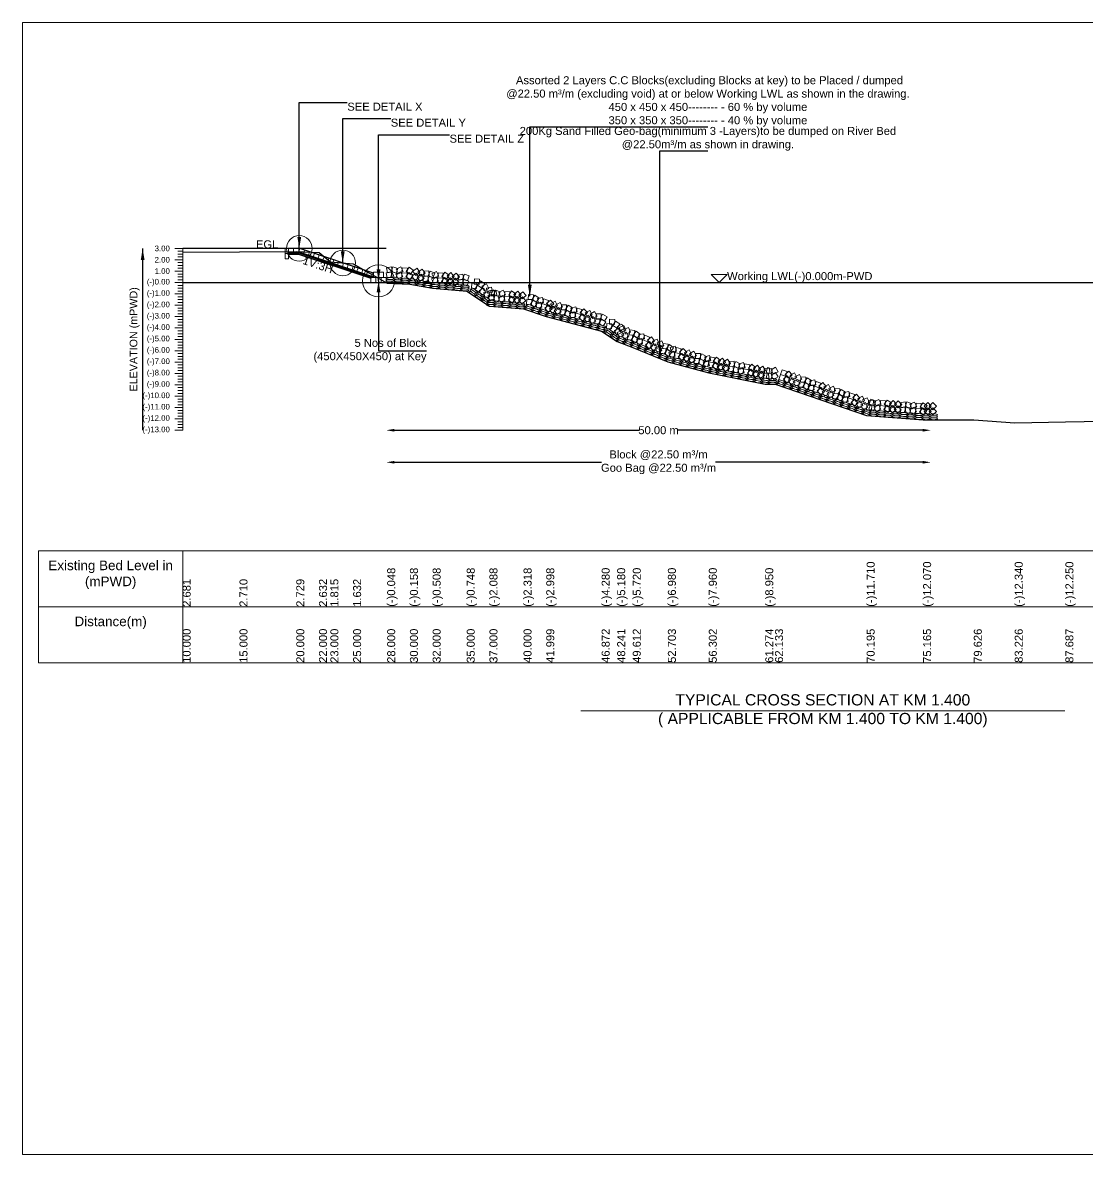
# Model space of a CAD drawing. Header units: inches. Extents: x 89000 to 845017, y -7071 to 0.
# Drawn here: x 355000 to 361653, y -7071 to 0 of the extents above; entities that cross this region are included whole.
import ezdxf

# ---------------------------------------------------------------- set-up
doc = ezdxf.new("R2010")
doc.units = ezdxf.units.IN
doc.header["$LTSCALE"] = 7
doc.header["$MEASUREMENT"] = 0
doc.header["$PDMODE"] = 3
for name, color, linetype, lineweight in [('Cross section Data Border', 7, 'Continuous', 9), ('Cross Section Labels', 7, 'Continuous', 9), ('Existing_Bed_Level for Xsection', 7, 'Continuous', 25), ('Long Section Labels', 7, 'Continuous', 9)]:
    doc.layers.add(name, color=color, linetype=linetype, lineweight=lineweight)
doc.styles.get("Standard").update_dxf_attribs({"font": 'arial.ttf'})
doc.dimstyles.new('Appron Lebeling Style', dxfattribs={"dimtxt": 50, "dimasz": 50, "dimexe": 0.18, "dimexo": 0.0625, "dimgap": 0.09, "dimtad": 0, "dimtih": 1, "dimtoh": 1, "dimdec": 4, "dimzin": 0, "dimdsep": 46, "dimtxsty": 'Standard', "dimcen": 0.09, "dimse1": 1, "dimse2": 1, "dimadec": 0, "dimazin": 0, "dimtfac": 1, "dimtdec": 4, "dimtofl": 0, "dimtmove": 0, "dimatfit": 3, "dimfxl": 1, "dimtolj": 1, "dimtzin": 0, "dimarcsym": 0})
doc.dimstyles.get("Standard").update_dxf_attribs({"dimtxt": 0.18, "dimasz": 0.18, "dimexe": 0.18, "dimexo": 0.0625, "dimgap": 0.09, "dimtad": 0, "dimtih": 1, "dimtoh": 1, "dimdec": 4, "dimzin": 0, "dimdsep": 46, "dimtxsty": 'Standard', "dimcen": 0.09, "dimadec": 0, "dimazin": 0, "dimtfac": 1, "dimtdec": 4, "dimtofl": 0, "dimtmove": 0, "dimatfit": 3, "dimfxl": 1, "dimtolj": 1, "dimtzin": 0, "dimarcsym": 0})

# ---------------------------------------------------------------- blocks, each defined once
blk = doc.blocks.new('*D291')
at = {"layer": 'Cross Section Labels', "color": 0, "lineweight": -2, "transparency": 16777216}
for p, q in [((357321.9, -2546.9), (358850.8, -2546.9)), ((360624.9, -2546.9), (359096, -2546.9))]:
    blk.add_line(p, q, dxfattribs=at)
at = {"layer": 'Cross Section Labels', "color": 0, "transparency": 16777216}
for points in [[(357321.9, -2538.5), (357321.9, -2555.2), (357271.9, -2546.9)], [(360624.9, -2538.5), (360624.9, -2555.2), (360674.9, -2546.9)]]:
    blk.add_solid(points, dxfattribs=at)
at = {"layer": 'Defpoints', "color": 0, "transparency": 16777216}
for p in [(357271.9, -1623.9), (360674.9, -2480.8), (360674.9, -2546.9)]:
    blk.add_point(p, dxfattribs=at)
at = {"layer": 'Cross Section Labels', "color": 0, "transparency": 16777216, "insert": (358973.4, -2546.9), "char_height": 50, "attachment_point": 5}
blk.add_mtext('\\A1;50.00 m', dxfattribs=at)
blk = doc.blocks.new('*D292')
at = {"layer": 'Cross Section Labels', "color": 0, "lineweight": -2, "transparency": 16777216}
for p, q in [((357321.9, -2746.9), (358617.8, -2746.9)), ((360624.9, -2746.9), (359329, -2746.9))]:
    blk.add_line(p, q, dxfattribs=at)
at = {"layer": 'Cross Section Labels', "color": 0, "transparency": 16777216}
for points in [[(357321.9, -2738.5), (357321.9, -2755.2), (357271.9, -2746.9)], [(360624.9, -2738.5), (360624.9, -2755.2), (360674.9, -2746.9)]]:
    blk.add_solid(points, dxfattribs=at)
at = {"layer": 'Defpoints', "color": 0, "transparency": 16777216}
for p in [(357271.9, -1623.9), (360674.9, -2480.8), (360674.9, -2746.9)]:
    blk.add_point(p, dxfattribs=at)
at = {"layer": 'Cross Section Labels', "color": 0, "transparency": 16777216, "insert": (358973.4, -2746.9), "char_height": 50, "attachment_point": 5}
blk.add_mtext('\\A1;Block @22.50 m³/m ^JGoo Bag @22.50 m³/m ', dxfattribs=at)

msp = doc.modelspace()

# ---------------------------------------------------------------- linework, layer by layer
at = {"layer": 'Cross section Data Border'}
msp.add_lwpolyline([(355100, -3300), (363443.24145, -3300), (363443.24145, -4000), (355100, -4000)], close=True, dxfattribs=at)
for points in [[(356000, -3300), (356000, -4000)], [(355100, -3650), (363443.24145, -3650)]]:
    msp.add_lwpolyline(points, dxfattribs=at)
at = {"layer": 'Cross Section Labels'}
for points in [[(355000, 0), (365000, 0), (365000, -7071), (355000, -7071)], [(359351.9088, -1623.86), (359401.9088, -1573.86), (359301.9088, -1573.86)]]:
    msp.add_lwpolyline(points, close=True, dxfattribs=at)
msp.add_lwpolyline([(358488, -4300), (360000, -4300), (361512, -4300)], dxfattribs=at)
for centre, radius in [((356728.7588, -1410.86), 80), ((357000.3338, -1501.385), 80), ((357223.9838, -1613.21), 100)]:
    msp.add_circle(centre, radius, dxfattribs=at)
at = {"layer": 'Existing_Bed_Level for Xsection'}
for points in [[(357271.9088, -1410.86), (356000, -1410.86)], [(357192.0338, -1565.285), (356732.03794, -1411.95305), (356728.7588, -1410.86), (356725.30229, -1410.86), (356661.40229, -1410.86)], [(356000, -1433.509), (356354.99651, -1431.45), (356709.99301, -1430.101), (356851.98438, -1436.988), (356922.99815, -1494.995), (357064.98952, -1507.988), (357277.99466, -1627.268), (357419.98603, -1635.078), (357561.97739, -1659.928), (357774.98253, -1676.968), (357916.9739, -1772.108), (358129.97904, -1788.438), (358271.97041, -1836.718), (358617.94183, -1927.74), (358715.11259, -1991.64), (358812.465, -2029.98), (359031.90606, -2119.44), (359287.47543, -2189.02), (359640.45975, -2259.31), (359701.46053, -2259.31), (360273.83202, -2455.27), (360626.75274, -2480.83), (360943.4268, -2480.83), (361199.07246, -2500), (361515.78462, -2493.61), (361868.74429, -2487.93)], [(356661.40229, -1432.16), (356725.30229, -1432.16), (357192.0338, -1587.73717)], [(356661.40229, -1439.26), (356724.15011, -1439.26), (357182.10011, -1591.91)], [(356661.40229, -1446.36), (356722.99794, -1446.36), (357176.0588, -1597.38029)], [(356000, -1623.86), (362660.52938, -1623.86)]]:
    msp.add_lwpolyline(points, dxfattribs=at)
at = {"layer": 'Long Section Labels'}
for points in [[(356000, -1410.86), (355950, -1410.86)], [(356000, -2546.86), (356000, -2475.86), (356000, -2404.86), (356000, -2333.86), (356000, -2262.86), (356000, -2191.86), (356000, -2120.86), (356000, -2049.86), (356000, -1978.86), (356000, -1907.86), (356000, -1836.86), (356000, -1765.86), (356000, -1694.86), (356000, -1623.86), (356000, -1552.86), (356000, -1481.86), (356000, -1410.86)], [(356000, -1481.86), (355950, -1481.86)], [(356000, -1428.61), (355970, -1428.61)], [(356000, -1446.36), (355970, -1446.36)], [(356000, -1464.11), (355970, -1464.11)], [(356000, -1552.86), (355950, -1552.86)], [(356000, -1499.61), (355970, -1499.61)], [(356000, -1517.36), (355970, -1517.36)], [(356000, -1535.11), (355970, -1535.11)], [(356000, -1623.86), (355950, -1623.86)], [(356000, -1570.61), (355970, -1570.61)], [(356000, -1588.36), (355970, -1588.36)], [(356000, -1606.11), (355970, -1606.11)], [(356000, -1694.86), (355950, -1694.86)], [(356000, -1641.61), (355970, -1641.61)], [(356000, -1659.36), (355970, -1659.36)], [(356000, -1677.11), (355970, -1677.11)], [(356000, -1765.86), (355950, -1765.86)], [(356000, -1712.61), (355970, -1712.61)], [(356000, -1730.36), (355970, -1730.36)], [(356000, -1748.11), (355970, -1748.11)], [(356000, -1836.86), (355950, -1836.86)], [(356000, -1783.61), (355970, -1783.61)], [(356000, -1801.36), (355970, -1801.36)], [(356000, -1819.11), (355970, -1819.11)], [(356000, -1907.86), (355950, -1907.86)], [(356000, -1854.61), (355970, -1854.61)], [(356000, -1872.36), (355970, -1872.36)], [(356000, -1890.11), (355970, -1890.11)], [(356000, -1978.86), (355950, -1978.86)], [(356000, -1925.61), (355970, -1925.61)], [(356000, -1943.36), (355970, -1943.36)], [(356000, -1961.11), (355970, -1961.11)], [(356000, -2049.86), (355950, -2049.86)], [(356000, -1996.61), (355970, -1996.61)], [(356000, -2014.36), (355970, -2014.36)], [(356000, -2032.11), (355970, -2032.11)], [(356000, -2120.86), (355950, -2120.86)], [(356000, -2067.61), (355970, -2067.61)], [(356000, -2085.36), (355970, -2085.36)], [(356000, -2103.11), (355970, -2103.11)], [(356000, -2191.86), (355950, -2191.86)], [(356000, -2138.61), (355970, -2138.61)], [(356000, -2156.36), (355970, -2156.36)], [(356000, -2174.11), (355970, -2174.11)], [(356000, -2209.61), (355970, -2209.61)], [(356000, -2227.36), (355970, -2227.36)], [(356000, -2245.11), (355970, -2245.11)], [(356000, -2262.86), (355950, -2262.86)], [(356000, -2280.61), (355970, -2280.61)], [(356000, -2298.36), (355970, -2298.36)], [(356000, -2316.11), (355970, -2316.11)], [(356000, -2333.86), (355950, -2333.86)], [(356000, -2351.61), (355970, -2351.61)], [(356000, -2369.36), (355970, -2369.36)], [(356000, -2387.11), (355970, -2387.11)], [(356000, -2404.86), (355950, -2404.86)], [(356000, -2422.61), (355970, -2422.61)], [(356000, -2440.36), (355970, -2440.36)], [(356000, -2458.11), (355970, -2458.11)], [(356000, -2475.86), (355950, -2475.86)], [(356000, -2493.61), (355970, -2493.61)], [(356000, -2511.36), (355970, -2511.36)], [(356000, -2529.11), (355970, -2529.11)], [(356000, -2546.86), (355950, -2546.86)]]:
    msp.add_lwpolyline(points, dxfattribs=at)
for points in [[(356661.40229, -1410.86), (356640.10229, -1410.86), (356640.10229, -1442.81), (356661.40229, -1442.81)], [(356693.35229, -1410.86), (356661.40229, -1410.86), (356661.40229, -1432.16), (356693.35229, -1432.16)], [(356725.30229, -1410.86), (356693.35229, -1410.86), (356693.35229, -1432.16), (356725.30229, -1432.16)], [(356762.34837, -1422.05652), (356732.03794, -1411.95305), (356725.30229, -1432.16), (356755.61272, -1442.26348)], [(356661.40229, -1442.81), (356640.10229, -1442.81), (356640.10229, -1474.76), (356661.40229, -1474.76)], [(356792.6588, -1432.16), (356762.34837, -1422.05652), (356755.61272, -1442.26348), (356785.92315, -1452.36695)], [(356822.96923, -1442.26348), (356792.6588, -1432.16), (356785.92315, -1452.36695), (356816.23358, -1462.47043)], [(356853.27966, -1452.36695), (356822.96923, -1442.26348), (356816.23358, -1462.47043), (356846.54401, -1472.57391)], [(356883.59009, -1462.47043), (356853.27966, -1452.36695), (356846.54401, -1472.57391), (356876.85444, -1482.67739)], [(356913.90053, -1472.57391), (356883.59009, -1462.47043), (356876.85444, -1482.67739), (356907.16487, -1492.78086)], [(356944.21096, -1482.67739), (356913.90053, -1472.57391), (356907.16487, -1492.78086), (356937.47531, -1502.88434)], [(356974.52139, -1492.78086), (356944.21096, -1482.67739), (356937.47531, -1502.88434), (356967.78574, -1512.98782)], [(357004.83182, -1502.88434), (356974.52139, -1492.78086), (356967.78574, -1512.98782), (356998.09617, -1523.09129)], [(357035.14225, -1512.98782), (357004.83182, -1502.88434), (356998.09617, -1523.09129), (357028.4066, -1533.19477)], [(357065.45268, -1523.09129), (357035.14225, -1512.98782), (357028.4066, -1533.19477), (357058.71703, -1543.29825)], [(357095.76311, -1533.19477), (357065.45268, -1523.09129), (357058.71703, -1543.29825), (357089.02746, -1553.40173)], [(357126.07354, -1543.29825), (357095.76311, -1533.19477), (357089.02746, -1553.40173), (357119.33789, -1563.5052)], [(357156.38398, -1553.40173), (357126.07354, -1543.29825), (357119.33789, -1563.5052), (357149.64832, -1573.60868)], [(357186.69441, -1563.5052), (357156.38398, -1553.40173), (357149.64832, -1573.60868), (357179.95876, -1583.71216)], [(357303.95141, -1524.83639), (357272.68382, -1531.40454), (357279.25197, -1562.67212), (357310.51956, -1556.10398)], [(357343.66167, -1535.30856), (357313.30306, -1525.35076), (357303.34527, -1555.70937), (357333.70387, -1565.66716)], [(357362.45502, -1525.7997), (357333.94128, -1540.2139), (357348.35548, -1568.72764), (357376.86922, -1554.31344)], [(357404.13527, -1533.94483), (357372.23349, -1532.19013), (357370.47878, -1564.09191), (357402.38056, -1565.84661)], [(357441.31648, -1546.11989), (357414.55562, -1528.66541), (357397.10113, -1555.42626), (357423.86199, -1572.88075)], [(357464.54012, -1534.52625), (357438.38433, -1552.87501), (357456.73308, -1579.0308), (357482.88888, -1560.68204)], [(357514.36365, -1566.1722), (357495.99406, -1540.03103), (357469.85289, -1558.40061), (357488.22247, -1584.54178)], [(357538.07625, -1550.46632), (357506.25197, -1553.29797), (357509.08362, -1585.12224), (357540.9079, -1582.29059)], [(357576.27287, -1565.55237), (357547.30182, -1552.08089), (357533.83034, -1581.05194), (357562.80139, -1594.52342)], [(357586.43011, -1555.59192), (357557.56661, -1569.29231), (357571.267, -1598.15582), (357600.1305, -1584.45543)], [(357208.0088, -1591.91), (357176.0588, -1591.91), (357176.0588, -1623.86), (357208.0088, -1623.86)], [(357223.9838, -1559.96), (357192.0338, -1559.96), (357192.0338, -1591.91), (357223.9838, -1591.91)], [(357239.9588, -1591.91), (357208.0088, -1591.91), (357208.0088, -1623.86), (357239.9588, -1623.86)], [(357255.9338, -1559.96), (357223.9838, -1559.96), (357223.9838, -1591.91), (357255.9338, -1591.91)], [(357271.9088, -1591.91), (357239.9588, -1591.91), (357239.9588, -1623.86), (357271.9088, -1623.86)], [(357302.1967, -1556.73817), (357270.92912, -1563.30632), (357277.49726, -1594.5739), (357308.76485, -1588.00576)], [(357341.90696, -1567.21034), (357311.54836, -1557.25254), (357301.59056, -1587.61115), (357331.94917, -1597.56894)], [(357360.70031, -1557.70148), (357332.18657, -1572.11568), (357346.60077, -1600.62942), (357375.11451, -1586.21522)], [(357402.38056, -1565.84661), (357370.47878, -1564.09191), (357368.72408, -1595.99369), (357400.62586, -1597.74839)], [(357439.56177, -1578.02167), (357412.80092, -1560.56718), (357395.34643, -1587.32804), (357422.10728, -1604.78253)], [(357459.03224, -1565.99792), (357432.87645, -1584.34668), (357451.22521, -1610.50247), (357477.381, -1592.15371)], [(357508.85577, -1597.64387), (357490.48619, -1571.50269), (357464.34501, -1589.87227), (357482.7146, -1616.01345)], [(357532.56837, -1581.93799), (357500.7441, -1584.76964), (357503.57575, -1616.59391), (357535.40002, -1613.76226)], [(357570.76499, -1597.02404), (357541.79394, -1583.55256), (357528.32246, -1612.52361), (357557.29351, -1625.99509)], [(357583.88232, -1587.44018), (357555.01881, -1601.14057), (357568.7192, -1630.00407), (357597.5827, -1616.30368)], [(357625.34704, -1596.6197), (357593.49878, -1594.0719), (357590.95098, -1625.92015), (357622.79924, -1628.46795)], [(357627.89483, -1564.77144), (357596.04658, -1562.22364), (357593.49878, -1594.0719), (357625.34704, -1596.6197)], [(357662.21385, -1609.71596), (357635.8955, -1591.60113), (357617.78067, -1617.91948), (357644.09902, -1636.03431)], [(357664.76165, -1577.86771), (357638.4433, -1559.75288), (357620.32847, -1586.07123), (357646.64682, -1604.18606)], [(357673.65605, -1593.84612), (357649.32612, -1614.55499), (357670.03498, -1638.88492), (357694.36491, -1618.17605)], [(357676.20385, -1561.99787), (357651.87392, -1582.70673), (357672.58278, -1607.03666), (357696.91271, -1586.3278)], [(357726.2146, -1620.70592), (357705.48637, -1596.39249), (357681.17294, -1617.12072), (357701.90117, -1641.43415)], [(357728.7624, -1588.85766), (357708.03417, -1564.54423), (357683.72074, -1585.27247), (357704.44897, -1609.5859)], [(357748.35855, -1602.85634), (357716.93724, -1608.64459), (357722.72549, -1640.0659), (357754.1468, -1634.27765)], [(357750.90635, -1571.00808), (357719.48504, -1576.79634), (357725.27329, -1608.21765), (357756.6946, -1602.42939)], [(357787.796, -1614.31315), (357757.69451, -1603.6032), (357746.98455, -1633.70468), (357777.08604, -1644.41464)], [(357790.34379, -1582.4649), (357760.24231, -1571.75494), (357749.53235, -1601.85643), (357779.63384, -1612.56638)], [(357855.57604, -1603.42972), (357823.69844, -1601.28), (357821.54872, -1633.15759), (357853.42631, -1635.30732)], [(357887.26859, -1631.69929), (357860.72599, -1613.91467), (357842.94136, -1640.45727), (357869.48397, -1658.24189)], [(357837.79141, -1629.97232), (357805.91382, -1627.8226), (357803.76409, -1659.70019), (357835.64169, -1661.84992)], [(357869.48397, -1658.24189), (357842.94136, -1640.45727), (357825.15674, -1666.99987), (357851.69934, -1684.78449)], [(357895.25106, -1687.68219), (357881.13964, -1659.0174), (357852.47485, -1673.12882), (357866.58627, -1701.79361)], [(357913.03568, -1661.13959), (357898.92426, -1632.4748), (357870.25947, -1646.58622), (357884.37089, -1675.25101)], [(357912.98865, -1679.42668), (357881.64211, -1685.60703), (357887.82245, -1716.95357), (357919.169, -1710.77323)], [(357930.77328, -1652.88408), (357899.42673, -1659.06443), (357905.60708, -1690.41097), (357936.95362, -1684.23063)], [(357945.12393, -1670.25924), (357913.72197, -1676.15156), (357919.61428, -1707.55352), (357951.01624, -1701.6612)], [(357963.50624, -1702.00031), (357957.30093, -1670.65869), (357925.95932, -1676.864), (357932.16462, -1708.20561)], [(357984.59911, -1681.58534), (357954.46231, -1670.97517), (357943.85214, -1701.11197), (357973.98894, -1711.72214)], [(358003.59315, -1672.48398), (357974.7752, -1686.27992), (357988.57113, -1715.09788), (358017.38909, -1701.30194)], [(358045.08806, -1681.52608), (358013.23154, -1679.08381), (358010.78927, -1710.94033), (358042.64578, -1713.3826)], [(358081.99806, -1694.50014), (358055.61984, -1676.4726), (358037.5923, -1702.85082), (358063.97052, -1720.87836)], [(358093.38762, -1678.59248), (358069.12643, -1699.38183), (358089.91578, -1723.64302), (358114.17697, -1702.85367)], [(358146.03487, -1705.27801), (358125.2262, -1681.03338), (358100.98157, -1701.84205), (358121.79024, -1726.08667)], [(357945.72161, -1728.54291), (357939.51631, -1697.20129), (357908.1747, -1703.4066), (357914.38, -1734.74821)], [(357942.68165, -1702.11576), (357911.27969, -1708.00808), (357917.17201, -1739.41004), (357948.57397, -1733.51772)], [(357982.15684, -1713.44186), (357952.02004, -1702.83169), (357941.40986, -1732.96849), (357971.54666, -1743.57866)], [(358001.15088, -1704.3405), (357972.33292, -1718.13644), (357986.12886, -1746.95439), (358014.94682, -1733.15846)], [(358042.64578, -1713.3826), (358010.78927, -1710.94033), (358008.34699, -1742.79685), (358040.20351, -1745.23912)], [(358079.55579, -1726.35666), (358053.17757, -1708.32912), (358035.15003, -1734.70734), (358061.52825, -1752.73488)], [(358090.94534, -1710.449), (358066.68415, -1731.23835), (358087.47351, -1755.49954), (358111.7347, -1734.71019)], [(358143.59259, -1737.13452), (358122.78392, -1712.8899), (358098.5393, -1733.69857), (358119.34797, -1757.94319)], [(358181.76667, -1730.25992), (358149.88572, -1728.16049), (358147.7863, -1760.04144), (358179.66725, -1762.14087)], [(358192.05202, -1700.01072), (358160.17107, -1697.91129), (358158.07165, -1729.79224), (358189.9526, -1731.89167)], [(358217.18676, -1751.04424), (358190.63389, -1733.27495), (358172.8646, -1759.82783), (358199.41748, -1777.59711)], [(358227.47211, -1720.79504), (358200.91924, -1703.02575), (358183.14996, -1729.57863), (358209.70283, -1747.34791)], [(358237.84714, -1746.95067), (358206.50417, -1753.14913), (358212.70262, -1784.4921), (358244.04559, -1778.29364)], [(358248.13249, -1716.70147), (358216.78952, -1722.89993), (358222.98798, -1754.2429), (358254.33094, -1748.04444)], [(358275.79135, -1766.02481), (358245.54216, -1755.73946), (358235.2568, -1785.98866), (358265.506, -1796.27401)], [(358286.07671, -1735.77562), (358255.82751, -1725.49026), (358245.54216, -1755.73946), (358275.79135, -1766.02481)], [(358308.3171, -1787.76763), (358287.24882, -1763.74827), (358263.22945, -1784.81655), (358284.29774, -1808.83591)], [(358318.60245, -1757.51843), (358297.53417, -1733.49907), (358273.51481, -1754.56735), (358294.58309, -1778.58672)], [(358326.97165, -1740.82941), (358299.36852, -1756.91883), (358315.45793, -1784.52197), (358343.06107, -1768.43255)], [(358373.96419, -1776.54428), (358357.8528, -1748.95397), (358330.26248, -1765.06536), (358346.37387, -1792.65568)], [(358398.91099, -1762.88343), (358366.96135, -1763.03483), (358367.11275, -1794.98447), (358399.06239, -1794.83307)], [(358435.7071, -1781.12123), (358407.96856, -1765.26639), (358392.11372, -1793.00494), (358419.85227, -1808.85977)], [(358318.84252, -1771.72795), (358291.23939, -1787.81737), (358307.3288, -1815.42051), (358334.93194, -1799.33109)], [(358365.83506, -1807.44282), (358349.72367, -1779.85251), (358322.13335, -1795.9639), (358338.24474, -1823.55421)], [(358390.78186, -1793.78197), (358358.83222, -1793.93337), (358358.98362, -1825.88301), (358390.93326, -1825.73161)], [(358427.57797, -1812.01977), (358399.83942, -1796.16493), (358383.98459, -1823.90348), (358411.72314, -1839.75831)], [(358447.89869, -1806.48111), (358417.07017, -1814.87188), (358425.46095, -1845.7004), (358456.28947, -1837.30962)], [(358456.02782, -1775.58257), (358425.1993, -1783.97334), (358433.59008, -1814.80186), (358464.4186, -1806.41108)], [(358487.09219, -1822.83518), (358456.19365, -1814.70605), (358448.06452, -1845.60459), (358478.96306, -1853.73372)], [(358495.22132, -1791.93664), (358464.32279, -1783.80751), (358456.19365, -1814.70605), (358487.09219, -1822.83518)], [(358521.06866, -1842.23296), (358498.36085, -1819.75725), (358475.88513, -1842.46507), (358498.59295, -1864.94078)], [(358529.19779, -1811.33442), (358506.48998, -1788.85871), (358484.01427, -1811.56653), (358506.72208, -1834.04224)], [(358535.1323, -1828.63187), (358507.52916, -1844.72128), (358523.61858, -1872.32442), (358551.22171, -1856.23501)], [(358543.26143, -1797.73333), (358515.65829, -1813.82274), (358531.74771, -1841.42588), (358559.35084, -1825.33647)], [(358582.12483, -1864.34674), (358566.01344, -1836.75642), (358538.42312, -1852.86781), (358554.53451, -1880.45813)], [(358590.25396, -1833.4482), (358574.14257, -1805.85788), (358546.55225, -1821.96927), (358562.66364, -1849.55959)], [(358615.20077, -1819.78734), (358583.25113, -1819.93875), (358583.40253, -1851.88839), (358615.35217, -1851.73699)], [(358651.99687, -1838.02514), (358624.25833, -1822.17031), (358608.4035, -1849.90885), (358636.14204, -1865.76368)], [(358607.07164, -1850.68588), (358575.12199, -1850.83729), (358575.2734, -1882.78693), (358607.22304, -1882.63552)], [(358643.86774, -1868.92368), (358616.1292, -1853.06885), (358600.27437, -1880.80739), (358628.01291, -1896.66222)], [(358682.29079, -1881.48499), (358650.39582, -1879.6105), (358648.52134, -1911.50547), (358680.4163, -1913.37995)], [(358699.84564, -1854.78986), (358667.95068, -1852.91538), (358666.07619, -1884.81034), (358697.97116, -1886.68483)], [(358714.22617, -1909.47995), (358687.53105, -1891.92509), (358669.9762, -1918.62022), (358696.67132, -1936.17507)], [(358731.78103, -1882.78482), (358705.0859, -1865.22997), (358687.53105, -1891.92509), (358714.22617, -1909.47995)], [(358757.80128, -1912.00161), (358743.44296, -1883.45969), (358714.90104, -1897.81801), (358729.25936, -1926.35993)], [(358756.12908, -1893.08789), (358726.82486, -1905.81838), (358739.55535, -1935.1226), (358768.85957, -1922.39211)], [(358798.59385, -1934.08294), (358785.84003, -1904.78887), (358756.54596, -1917.54268), (358769.29978, -1946.83675)], [(358740.24643, -1938.69673), (358725.88811, -1910.15481), (358697.34619, -1924.51314), (358711.70451, -1953.05505)], [(358744.42152, -1922.81558), (358715.1173, -1935.54607), (358727.84779, -1964.85029), (358757.152, -1952.1198)], [(358786.88629, -1963.81063), (358774.13247, -1934.51655), (358744.8384, -1947.27037), (358757.59221, -1976.56444)], [(358813.26692, -1953.17935), (358781.52131, -1949.57117), (358777.91314, -1981.31678), (358809.65874, -1984.92495)], [(358824.97449, -1923.45166), (358793.22888, -1919.84348), (358789.6207, -1951.58909), (358821.36631, -1955.19727)], [(358847.66205, -1975.61917), (358821.98126, -1956.61129), (358802.97338, -1982.29208), (358828.65417, -2001.29996)], [(358859.36962, -1945.89148), (358833.68883, -1926.8836), (358814.68095, -1952.56439), (358840.36173, -1971.57227)], [(358869.17481, -1973.18193), (358837.51939, -1977.5105), (358841.84795, -2009.16592), (358873.50338, -2004.83736)], [(358881.23617, -1943.59602), (358849.58074, -1947.92458), (358853.90931, -1979.58001), (358885.56473, -1975.25144)], [(358917.98228, -1964.88708), (358888.39637, -1952.82573), (358876.33502, -1982.41165), (358905.92093, -1994.473)], [(358949.16119, -1988.52075), (358929.5546, -1963.29409), (358904.32794, -1982.90068), (358923.93453, -2008.12734)], [(358964.86747, -1976.85507), (358935.41347, -1989.23508), (358947.79349, -2018.68907), (358977.24748, -2006.30906)], [(358905.92093, -1994.473), (358876.33502, -1982.41165), (358864.27367, -2011.99756), (358893.85958, -2024.05891)], [(358937.09983, -2018.10667), (358917.49325, -1992.88001), (358892.26659, -2012.48659), (358911.87318, -2037.71325)], [(358952.80612, -2006.44098), (358923.35212, -2018.82099), (358935.73213, -2048.27498), (358965.18613, -2035.89497)], [(358994.77883, -2047.93967), (358982.37537, -2018.49554), (358952.93125, -2030.899), (358965.33471, -2060.34313)], [(359006.84019, -2018.35375), (358994.43672, -1988.90962), (358964.9926, -2001.31309), (358977.39606, -2030.75721)], [(359021.28441, -2037.62384), (358989.58411, -2033.63722), (358985.59749, -2065.33753), (359017.2978, -2069.32414)], [(359033.34577, -2008.03792), (359001.64546, -2004.05131), (358997.65885, -2035.75162), (359029.35915, -2039.73823)], [(359055.40941, -2060.47237), (359029.9572, -2041.15949), (359010.64432, -2066.61171), (359036.09654, -2085.92458)], [(359067.47077, -2030.88645), (359042.01855, -2011.57358), (359022.70567, -2037.02579), (359048.15789, -2056.33867)], [(359076.86244, -2021.86924), (359045.9633, -2029.9961), (359054.09016, -2060.89524), (359084.9893, -2052.76838)], [(359115.91467, -2038.55786), (359085.08677, -2030.16481), (359076.69373, -2060.99271), (359107.52163, -2069.38575)], [(359149.72403, -2058.24546), (359127.20923, -2035.5764), (359104.54017, -2058.0912), (359127.05497, -2080.76026)], [(359163.90345, -2044.76512), (359136.16374, -2060.61791), (359152.01654, -2088.35762), (359179.75625, -2072.50483)], [(359068.4694, -2052.69714), (359037.57026, -2060.824), (359045.69712, -2091.72313), (359076.59625, -2083.59627)], [(359107.52163, -2069.38575), (359076.69373, -2060.99271), (359068.30068, -2091.82061), (359099.12858, -2100.21365)], [(359141.33098, -2089.07336), (359118.81618, -2066.4043), (359096.14712, -2088.91909), (359118.66192, -2111.58815)], [(359155.51041, -2075.59302), (359127.7707, -2091.44581), (359143.62349, -2119.18552), (359171.3632, -2103.33273)], [(359202.19583, -2111.70841), (359186.32095, -2083.98134), (359158.59387, -2099.85622), (359174.46875, -2127.58329)], [(359210.58887, -2080.88052), (359194.71399, -2053.15344), (359166.98692, -2069.02832), (359182.86179, -2096.75539)], [(359227.25853, -2098.26138), (359195.30876, -2098.13957), (359195.18696, -2130.08934), (359227.13673, -2130.21114)], [(359235.65158, -2067.43348), (359203.70181, -2067.31168), (359203.58001, -2099.26144), (359235.52977, -2099.38325)], [(359263.89734, -2116.81315), (359236.29539, -2100.72171), (359220.20394, -2128.32366), (359247.8059, -2144.4151)], [(359272.29039, -2085.98525), (359244.68843, -2069.89381), (359228.59699, -2097.49576), (359256.19894, -2113.58721)], [(359284.26468, -2111.44845), (359253.36554, -2119.57531), (359261.4924, -2150.47445), (359292.39154, -2142.34759)], [(359292.65773, -2080.62055), (359261.75859, -2088.74741), (359269.88545, -2119.64655), (359300.78458, -2111.51969)], [(359319.01806, -2125.80287), (359287.68328, -2119.56315), (359281.44356, -2150.89793), (359312.77834, -2157.13765)], [(359325.25777, -2094.46809), (359293.92299, -2088.22837), (359287.68328, -2119.56315), (359319.01806, -2125.80287)], [(359360.34842, -2111.76898), (359336.31895, -2090.71222), (359315.26219, -2114.74169), (359339.29166, -2135.79845)], [(359373.56105, -2097.33977), (359346.98481, -2115.07408), (359364.71912, -2141.65033), (359391.29536, -2123.91602)], [(359422.63366, -2130.13809), (359404.87819, -2103.57597), (359378.31607, -2121.33144), (359396.07154, -2147.89356)], [(359446.70579, -2114.98901), (359414.82417, -2117.07834), (359416.91351, -2148.95995), (359448.79512, -2146.87062)], [(359484.54051, -2130.961), (359455.89123, -2116.81811), (359441.74834, -2145.46739), (359470.39762, -2159.61028)], [(359354.1087, -2143.10376), (359330.07923, -2122.047), (359309.02248, -2146.07647), (359333.05195, -2167.13323)], [(359367.32134, -2128.67455), (359340.74509, -2146.40886), (359358.4794, -2172.98511), (359385.05565, -2155.2508)], [(359416.39394, -2161.47287), (359398.63847, -2134.91075), (359372.07636, -2152.66622), (359389.83183, -2179.22834)], [(359440.46607, -2146.32379), (359408.58446, -2148.41312), (359410.67379, -2180.29473), (359442.5554, -2178.2054)], [(359478.30079, -2162.29578), (359449.65151, -2148.15289), (359435.50863, -2176.80217), (359464.15791, -2190.94506)], [(359498.24809, -2155.53458), (359467.98537, -2165.78009), (359478.23089, -2196.04281), (359508.49361, -2185.79729)], [(359504.4878, -2124.19979), (359474.22509, -2134.44531), (359484.47061, -2164.70803), (359514.73332, -2154.46251)], [(359538.36152, -2169.48087), (359507.02674, -2163.24116), (359500.78702, -2194.57594), (359532.1218, -2200.81565)], [(359544.60123, -2138.14609), (359513.26645, -2131.90638), (359507.02674, -2163.24116), (359538.36152, -2169.48087)], [(359573.45216, -2186.78177), (359549.42269, -2165.72501), (359528.36594, -2189.75448), (359552.39541, -2210.81124)], [(359579.69188, -2155.44699), (359555.66241, -2134.39023), (359534.60565, -2158.4197), (359558.63512, -2179.47646)], [(359586.6648, -2172.35256), (359560.08855, -2190.08687), (359577.82286, -2216.66311), (359604.39911, -2198.9288)], [(359592.90451, -2141.01778), (359566.32827, -2158.75209), (359584.06258, -2185.32833), (359610.63882, -2167.59402)], [(359635.7374, -2205.15088), (359617.98193, -2178.58876), (359591.41982, -2196.34423), (359609.17529, -2222.90634)], [(359641.97712, -2173.8161), (359624.22165, -2147.25398), (359597.65954, -2165.00945), (359615.415, -2191.57156)], [(359659.80953, -2190.0018), (359627.92792, -2192.09113), (359630.01725, -2223.97274), (359661.89886, -2221.88341)], [(359666.04925, -2158.66702), (359634.16764, -2160.75635), (359636.25697, -2192.63796), (359668.13858, -2190.54863)], [(359686.12676, -2163.88289), (359655.26709, -2155.60743), (359646.99163, -2186.46711), (359677.85131, -2194.74257)], [(359686.12676, -2195.83289), (359655.26709, -2187.55743), (359646.99163, -2218.41711), (359677.85131, -2226.69257)], [(359704.36952, -2153.35625), (359676.69045, -2169.31468), (359692.64888, -2196.99375), (359720.32795, -2181.03532)], [(359704.36952, -2185.30625), (359676.69045, -2201.26468), (359692.64888, -2228.94375), (359720.32795, -2212.98532)], [(359776.43601, -2179.16438), (359746.20848, -2168.81553), (359735.85963, -2199.04306), (359766.08716, -2209.39191)], [(359808.91603, -2200.97545), (359787.89823, -2176.9119), (359763.83468, -2197.9297), (359784.85247, -2221.99325)], [(359823.92914, -2188.43025), (359795.23171, -2202.47517), (359809.27663, -2231.1726), (359837.97406, -2217.12768)], [(359766.08716, -2209.39191), (359735.85963, -2199.04306), (359725.51077, -2229.2706), (359755.73831, -2239.61945)], [(359798.56718, -2231.20298), (359777.54938, -2207.13943), (359753.48582, -2228.15723), (359774.50362, -2252.22078)], [(359813.58029, -2218.65778), (359784.88286, -2232.70271), (359798.92778, -2261.40014), (359827.62521, -2247.35521)], [(359857.85857, -2257.68704), (359843.7908, -2229.0008), (359815.10456, -2243.06858), (359829.17234, -2271.75481)], [(359868.20742, -2227.45951), (359854.13965, -2198.77327), (359825.45341, -2212.84104), (359839.52119, -2241.52728)], [(359883.73052, -2245.87161), (359851.85405, -2243.70524), (359849.68768, -2275.58171), (359881.56415, -2277.74808)], [(359894.07937, -2215.64408), (359862.2029, -2213.47771), (359860.03653, -2245.35418), (359891.913, -2247.52055)], [(359919.10689, -2266.73026), (359892.59139, -2248.90526), (359874.76638, -2275.42076), (359901.28188, -2293.24576)], [(359929.45574, -2236.50273), (359902.94024, -2218.67773), (359885.11523, -2245.19323), (359911.63073, -2263.01823)], [(359939.77581, -2262.68009), (359908.4199, -2268.81272), (359914.55252, -2300.16863), (359945.90844, -2294.03601)], [(359950.12466, -2232.45256), (359918.76875, -2238.58518), (359924.90137, -2269.9411), (359956.25729, -2263.80848)], [(359988.02874, -2251.60634), (359957.80121, -2241.25749), (359947.45236, -2271.48502), (359977.67989, -2281.83387)], [(360020.50876, -2273.41741), (359999.49096, -2249.35386), (359975.42741, -2270.37165), (359996.44521, -2294.43521)], [(360035.52187, -2260.87221), (360006.82444, -2274.91713), (360020.86937, -2303.61456), (360049.5668, -2289.56964)], [(359977.67989, -2281.83387), (359947.45236, -2271.48502), (359937.10351, -2301.71256), (359967.33104, -2312.06141)], [(360010.15991, -2303.64494), (359989.14211, -2279.58139), (359965.07856, -2300.59919), (359986.09636, -2324.66274)], [(360025.17302, -2291.09974), (359996.47559, -2305.14466), (360010.52052, -2333.8421), (360039.21795, -2319.79717)], [(360069.45131, -2330.129), (360055.38353, -2301.44276), (360026.6973, -2315.51054), (360040.76507, -2344.19677)], [(360079.80016, -2299.90147), (360065.73238, -2271.21523), (360037.04615, -2285.283), (360051.11392, -2313.96924)], [(360095.32325, -2318.31357), (360063.44678, -2316.1472), (360061.28042, -2348.02367), (360093.15689, -2350.19004)], [(360105.6721, -2288.08603), (360073.79563, -2285.91967), (360071.62927, -2317.79614), (360103.50574, -2319.9625)], [(360130.69962, -2339.17222), (360104.18412, -2321.34722), (360086.35912, -2347.86272), (360112.87462, -2365.68772)], [(360141.04847, -2308.94469), (360114.53297, -2291.11969), (360096.70797, -2317.63519), (360123.22347, -2335.46019)], [(360161.7174, -2304.89452), (360130.36148, -2311.02714), (360136.49411, -2342.38306), (360167.85002, -2336.25043)], [(360199.62148, -2324.0483), (360169.39395, -2313.69945), (360159.04509, -2343.92698), (360189.27263, -2354.27583)], [(360232.1015, -2345.85937), (360211.0837, -2321.79582), (360187.02014, -2342.81361), (360208.03794, -2366.87717)], [(360247.11461, -2333.31416), (360218.41717, -2347.35909), (360232.4621, -2376.05652), (360261.15953, -2362.0116)], [(360151.36855, -2335.12205), (360120.01263, -2341.25468), (360126.14526, -2372.61059), (360157.50117, -2366.47797)], [(360189.27263, -2354.27583), (360159.04509, -2343.92698), (360148.69624, -2374.15451), (360178.92378, -2384.50337)], [(360221.75264, -2376.0869), (360200.73485, -2352.02335), (360176.67129, -2373.04115), (360197.68909, -2397.1047)], [(360236.76575, -2363.5417), (360208.06832, -2377.58662), (360222.11325, -2406.28405), (360250.81068, -2392.23913)], [(360281.04404, -2402.57096), (360266.97627, -2373.88472), (360238.29003, -2387.9525), (360252.3578, -2416.63873)], [(360291.39289, -2372.34343), (360277.32512, -2343.65719), (360248.63888, -2357.72496), (360262.70665, -2386.4112)], [(360306.91599, -2390.75553), (360275.03952, -2388.58916), (360272.87315, -2420.46563), (360304.74962, -2422.632)], [(360317.26484, -2360.52799), (360285.38837, -2358.36163), (360283.222, -2390.2381), (360315.09847, -2392.40446)], [(360328.91412, -2395.61591), (360298.73284, -2385.13292), (360288.24985, -2415.3142), (360318.43113, -2425.79719)], [(360331.22203, -2363.74938), (360301.04075, -2353.26639), (360290.55776, -2383.44766), (360320.73904, -2393.93065)], [(360347.86961, -2386.43453), (360319.11009, -2400.35187), (360333.02743, -2429.1114), (360361.78695, -2415.19405)], [(360350.17752, -2354.568), (360321.418, -2368.48534), (360335.33534, -2397.24486), (360364.09486, -2383.32752)], [(360389.40228, -2395.30156), (360357.53574, -2392.99365), (360355.22783, -2424.86019), (360387.09437, -2427.16809)], [(360391.71019, -2363.43502), (360359.84365, -2361.12712), (360357.53574, -2392.99365), (360389.40228, -2395.30156)], [(360426.36666, -2408.11985), (360399.91266, -2390.20371), (360381.99652, -2416.65771), (360408.45053, -2434.57385)], [(360428.67457, -2376.25331), (360402.22056, -2358.33717), (360384.30443, -2384.79118), (360410.75843, -2402.70732)], [(360437.68904, -2392.1643), (360413.51573, -2413.05578), (360434.40722, -2437.22908), (360458.58052, -2416.3376)], [(360439.99694, -2360.29776), (360415.82364, -2381.18924), (360436.71512, -2405.36254), (360460.88843, -2384.47106)], [(360490.44835, -2418.62756), (360469.53763, -2394.47091), (360445.38097, -2415.38163), (360466.2917, -2439.53829)], [(360492.75626, -2386.76103), (360471.84553, -2362.60437), (360447.68888, -2383.5151), (360468.5996, -2407.67175)], [(360512.45727, -2400.61174), (360481.08043, -2406.63644), (360487.10513, -2438.01327), (360518.48196, -2431.98857)], [(360514.76517, -2368.74521), (360483.38834, -2374.7699), (360489.41303, -2406.14673), (360520.78987, -2400.12204)], [(360551.97986, -2411.77127), (360521.79859, -2401.28828), (360511.3156, -2431.46956), (360541.49687, -2441.95255)], [(360554.28777, -2379.90473), (360524.1065, -2369.42175), (360513.62351, -2399.60302), (360543.80478, -2410.08601)], [(360570.93536, -2402.58989), (360542.17583, -2416.50723), (360556.09318, -2445.26675), (360584.8527, -2431.34941)], [(360573.24326, -2370.72335), (360544.48374, -2384.6407), (360558.40109, -2413.40022), (360587.16061, -2399.48288)], [(360614.77593, -2379.59038), (360582.9094, -2377.28247), (360580.60149, -2409.14901), (360612.46802, -2411.45692)], [(360651.74032, -2392.40867), (360625.28631, -2374.49253), (360607.37017, -2400.94654), (360633.82418, -2418.86268)], [(360655.42817, -2374.10294), (360632.82712, -2396.686), (360655.41018, -2419.28706), (360678.01124, -2396.704)], [(360709.96124, -2396.686), (360687.36018, -2374.10294), (360664.77712, -2396.704), (360687.37817, -2419.28706)], [(360612.46802, -2411.45692), (360580.60149, -2409.14901), (360578.29358, -2441.01554), (360610.16011, -2443.32345)], [(360649.43241, -2424.2752), (360622.9784, -2406.35907), (360605.06226, -2432.81307), (360631.51627, -2450.72921)], [(360655.42817, -2406.05294), (360632.82712, -2428.636), (360655.41018, -2451.23706), (360678.01124, -2428.654)], [(360709.96124, -2428.636), (360687.36018, -2406.05294), (360664.77712, -2428.654), (360687.37817, -2451.23706)]]:
    msp.add_lwpolyline(points, close=True, dxfattribs=at)
for centre, major_axis in [((357294.95466, -1622.15673), (23.59314, -1.2977)), ((357295.61755, -1610.10495), (23.59314, -1.2977)), ((357296.28044, -1598.05317), (23.59314, -1.2977)), ((357342.14094, -1624.75214), (23.59314, -1.2977)), ((357342.80382, -1612.70035), (23.59314, -1.2977)), ((357343.46671, -1600.64857), (23.59314, -1.2977)), ((357389.32721, -1627.34754), (23.59314, -1.2977)), ((357389.9901, -1615.29576), (23.59314, -1.2977)), ((357390.65299, -1603.24397), (23.59314, -1.2977)), ((357437.00406, -1631.92961), (23.27505, -4.07338)), ((357439.08481, -1620.04032), (23.27505, -4.07338)), ((357441.16557, -1608.15102), (23.27505, -4.07338)), ((357485.6349, -1628.18708), (23.27505, -4.07338)), ((357487.71566, -1616.29778), (23.27505, -4.07338)), ((357534.26575, -1624.44454), (23.27505, -4.07338)), ((357578.18339, -1630.95305), (23.55355, -1.88424)), ((357483.55415, -1640.07637), (23.27505, -4.07338)), ((357530.10424, -1648.22313), (23.27505, -4.07338)), ((357532.185, -1636.33384), (23.27505, -4.07338)), ((357576.25838, -1655.01617), (23.55355, -1.88424)), ((357577.22088, -1642.98461), (23.55355, -1.88424)), ((357623.36549, -1658.78465), (23.55355, -1.88424)), ((357624.32799, -1646.75309), (23.55355, -1.88424)), ((357625.29049, -1634.72152), (23.55355, -1.88424)), ((357670.47259, -1662.55313), (23.55355, -1.88424)), ((357671.43509, -1650.52156), (23.55355, -1.88424)), ((357672.3976, -1638.49), (23.55355, -1.88424)), ((357717.5797, -1666.3216), (23.55355, -1.88424)), ((357718.5422, -1654.29004), (23.55355, -1.88424)), ((357719.5047, -1642.25848), (23.55355, -1.88424)), ((357764.6868, -1670.09008), (23.55355, -1.88424)), ((357765.6493, -1658.05852), (23.55355, -1.88424)), ((357766.6118, -1646.02696), (23.55355, -1.88424)), ((357808.61968, -1692.24178), (19.62973, -13.15272)), ((357815.33831, -1682.21457), (19.62973, -13.15272)), ((357822.05695, -1672.18737), (19.62973, -13.15272)), ((357854.59777, -1708.52001), (19.62973, -13.15272)), ((357861.31641, -1698.4928), (19.62973, -13.15272)), ((357847.87913, -1718.54721), (19.62973, -13.15272)), ((357887.13859, -1744.85265), (19.62973, -13.15272)), ((357893.85723, -1734.82544), (19.62973, -13.15272)), ((357900.57586, -1724.79824), (19.62973, -13.15272)), ((357924.71425, -1766.6487), (23.55967, -1.8062)), ((357925.63688, -1754.61402), (23.55967, -1.8062)), ((357926.55952, -1742.57933), (23.55967, -1.8062)), ((357971.83358, -1770.2611), (23.55967, -1.8062)), ((357972.75621, -1758.22641), (23.55967, -1.8062)), ((357973.67885, -1746.19173), (23.55967, -1.8062)), ((358018.95291, -1773.87349), (23.55967, -1.8062)), ((358019.87555, -1761.83881), (23.55967, -1.8062)), ((358020.79818, -1749.80412), (23.55967, -1.8062)), ((358066.99488, -1765.4512), (23.55967, -1.8062)), ((358067.91751, -1753.41652), (23.55967, -1.8062)), ((358114.11421, -1769.0636), (23.55967, -1.8062)), ((358115.03684, -1757.02891), (23.55967, -1.8062)), ((358168.05641, -1769.51346), (22.37096, -7.60659)), ((358066.07224, -1777.48589), (23.55967, -1.8062)), ((358113.19157, -1781.09828), (23.55967, -1.8062)), ((358160.28525, -1792.36841), (22.37096, -7.60659)), ((358164.17083, -1780.94094), (22.37096, -7.60659)), ((358205.02718, -1807.58159), (22.37096, -7.60659)), ((358208.91276, -1796.15412), (22.37096, -7.60659)), ((358212.79834, -1784.72664), (22.37096, -7.60659)), ((358249.76911, -1822.79477), (22.37096, -7.60659)), ((358253.65468, -1811.3673), (22.37096, -7.60659)), ((358257.54026, -1799.93982), (22.37096, -7.60659)), ((358294.54591, -1836.41704), (22.85119, -6.01194)), ((358297.61691, -1824.74426), (22.85119, -6.01194)), ((358300.68792, -1813.07148), (22.85119, -6.01194)), ((358343.31928, -1836.76815), (22.85119, -6.01194)), ((358346.39029, -1825.09537), (22.85119, -6.01194)), ((358392.09266, -1837.11926), (22.85119, -6.01194)), ((358340.24828, -1848.44093), (22.85119, -6.01194)), ((358385.95065, -1860.46482), (22.85119, -6.01194)), ((358389.02166, -1848.79204), (22.85119, -6.01194)), ((358431.65302, -1872.48871), (22.85119, -6.01194)), ((358434.72403, -1860.81593), (22.85119, -6.01194)), ((358437.79503, -1849.14314), (22.85119, -6.01194)), ((358477.3554, -1884.51259), (22.85119, -6.01194)), ((358480.4264, -1872.83981), (22.85119, -6.01194)), ((358483.49741, -1861.16703), (22.85119, -6.01194)), ((358523.05777, -1896.53648), (22.85119, -6.01194)), ((358526.12878, -1884.8637), (22.85119, -6.01194)), ((358529.19978, -1873.19092), (22.85119, -6.01194)), ((358568.76014, -1908.56037), (22.85119, -6.01194)), ((358571.83115, -1896.88759), (22.85119, -6.01194)), ((358574.90215, -1885.21481), (22.85119, -6.01194)), ((358617.53352, -1908.91148), (22.85119, -6.01194)), ((358620.60453, -1897.23869), (22.85119, -6.01194)), ((358614.46252, -1920.58426), (22.85119, -6.01194)), ((358656.4102, -1945.81402), (19.74253, -12.98279)), ((358663.04203, -1935.7292), (19.74253, -12.98279)), ((358669.67386, -1925.64438), (19.74253, -12.98279)), ((358695.89525, -1971.7796), (19.74253, -12.98279)), ((358702.52708, -1961.69478), (19.74253, -12.98279)), ((358709.15892, -1951.60995), (19.74253, -12.98279)), ((358740.6244, -1982.22879), (21.98528, -8.65839)), ((358745.04726, -1970.99833), (21.98528, -8.65839)), ((358789.01781, -1988.31512), (21.98528, -8.65839)), ((358736.20154, -1993.45925), (21.98528, -8.65839)), ((358780.17209, -2010.77604), (21.98528, -8.65839)), ((358784.59495, -1999.54558), (21.98528, -8.65839)), ((358824.16433, -2028.23226), (21.88043, -8.92004)), ((358828.72084, -2017.05536), (21.88043, -8.92004)), ((358833.27735, -2005.87846), (21.88043, -8.92004)), ((358867.92518, -2046.07234), (21.88043, -8.92004)), ((358872.48169, -2034.89544), (21.88043, -8.92004)), ((358877.0382, -2023.71854), (21.88043, -8.92004)), ((358916.24255, -2052.73552), (21.88043, -8.92004)), ((358920.79906, -2041.55862), (21.88043, -8.92004)), ((358964.55991, -2059.3987), (21.88043, -8.92004)), ((358911.68604, -2063.91242), (21.88043, -8.92004)), ((358955.44689, -2081.7525), (21.88043, -8.92004)), ((358960.0034, -2070.5756), (21.88043, -8.92004)), ((358999.20775, -2099.59258), (21.88043, -8.92004)), ((359003.76426, -2088.41568), (21.88043, -8.92004)), ((359008.32077, -2077.23877), (21.88043, -8.92004)), ((359042.64445, -2116.10891), (22.79894, -6.20712)), ((359045.81516, -2104.46282), (22.79894, -6.20712)), ((359048.98586, -2092.81672), (22.79894, -6.20712)), ((359088.24234, -2128.52316), (22.79894, -6.20712)), ((359091.41304, -2116.87706), (22.79894, -6.20712)), ((359094.58375, -2105.23097), (22.79894, -6.20712)), ((359137.01093, -2129.29131), (22.79894, -6.20712)), ((359140.18164, -2117.64521), (22.79894, -6.20712)), ((359185.77952, -2130.05946), (22.79894, -6.20712)), ((359133.84022, -2140.9374), (22.79894, -6.20712)), ((359179.43811, -2153.35165), (22.79894, -6.20712)), ((359182.60882, -2141.70555), (22.79894, -6.20712)), ((359225.036, -2165.76589), (22.79894, -6.20712)), ((359228.2067, -2154.1198), (22.79894, -6.20712)), ((359231.37741, -2142.4737), (22.79894, -6.20712)), ((359270.63388, -2178.18014), (22.79894, -6.20712)), ((359273.80459, -2166.53405), (22.79894, -6.20712)), ((359276.9753, -2154.88795), (22.79894, -6.20712)), ((359316.27178, -2188.60075), (23.17381, -4.61462)), ((359318.62901, -2176.76316), (23.17381, -4.61462)), ((359320.98624, -2164.92558), (23.17381, -4.61462)), ((359362.61941, -2197.82998), (23.17381, -4.61462)), ((359364.97663, -2185.9924), (23.17381, -4.61462)), ((359367.33386, -2174.15481), (23.17381, -4.61462)), ((359411.32425, -2195.22163), (23.17381, -4.61462)), ((359413.68148, -2183.38404), (23.17381, -4.61462)), ((359460.0291, -2192.61328), (23.17381, -4.61462)), ((359408.96703, -2207.05921), (23.17381, -4.61462)), ((359455.31465, -2216.28844), (23.17381, -4.61462)), ((359457.67187, -2204.45086), (23.17381, -4.61462)), ((359501.66227, -2225.51768), (23.17381, -4.61462)), ((359504.0195, -2213.68009), (23.17381, -4.61462)), ((359506.37672, -2201.84251), (23.17381, -4.61462)), ((359548.00989, -2234.74691), (23.17381, -4.61462)), ((359550.36712, -2222.90933), (23.17381, -4.61462)), ((359552.72434, -2211.07174), (23.17381, -4.61462)), ((359594.35751, -2243.97614), (23.17381, -4.61462)), ((359596.71474, -2232.13856), (23.17381, -4.61462)), ((359599.07197, -2220.30097), (23.17381, -4.61462)), ((359640.70514, -2253.20537), (23.17381, -4.61462)), ((359643.06236, -2241.36779), (23.17381, -4.61462)), ((359645.41959, -2229.53021), (23.17381, -4.61462)), ((359686.7658, -2229.135), (23.6288, 0)), ((359686.7658, -2241.205), (23.6288, 0)), ((359686.7658, -2253.275), (23.6288, 0)), ((359734.22268, -2264.14772), (22.35494, -7.65355)), ((359738.13224, -2252.72843), (22.35494, -7.65355)), ((359742.04181, -2241.30914), (22.35494, -7.65355)), ((359782.84212, -2268.03553), (22.35494, -7.65355)), ((359786.75169, -2256.61624), (22.35494, -7.65355)), ((359831.46157, -2271.92334), (22.35494, -7.65355)), ((359778.93256, -2279.45482), (22.35494, -7.65355)), ((359823.64244, -2294.76192), (22.35494, -7.65355)), ((359827.552, -2283.34263), (22.35494, -7.65355)), ((359868.35232, -2310.06902), (22.35494, -7.65355)), ((359872.26188, -2298.64973), (22.35494, -7.65355)), ((359876.17145, -2287.23044), (22.35494, -7.65355)), ((359913.0622, -2325.37612), (22.35494, -7.65355)), ((359916.97176, -2313.95683), (22.35494, -7.65355)), ((359920.88133, -2302.53754), (22.35494, -7.65355)), ((359957.77208, -2340.68322), (22.35494, -7.65355)), ((359961.68164, -2329.26393), (22.35494, -7.65355)), ((359965.59121, -2317.84464), (22.35494, -7.65355)), ((360010.30109, -2333.15174), (22.35494, -7.65355)), ((360002.48196, -2355.99033), (22.35494, -7.65355)), ((360006.39152, -2344.57104), (22.35494, -7.65355)), ((360047.19184, -2371.29743), (22.35494, -7.65355)), ((360051.10141, -2359.87814), (22.35494, -7.65355)), ((360055.01097, -2348.45885), (22.35494, -7.65355)), ((360091.90172, -2386.60453), (22.35494, -7.65355)), ((360095.81129, -2375.18524), (22.35494, -7.65355)), ((360099.72085, -2363.76595), (22.35494, -7.65355)), ((360136.6116, -2401.91163), (22.35494, -7.65355)), ((360140.52117, -2390.49234), (22.35494, -7.65355)), ((360144.43073, -2379.07305), (22.35494, -7.65355)), ((360185.23105, -2405.79944), (22.35494, -7.65355)), ((360189.14061, -2394.38015), (22.35494, -7.65355)), ((360233.85049, -2409.68725), (22.35494, -7.65355)), ((360181.32148, -2417.21873), (22.35494, -7.65355)), ((360226.03136, -2432.52583), (22.35494, -7.65355)), ((360229.94093, -2421.10654), (22.35494, -7.65355)), ((360270.74124, -2447.83293), (22.35494, -7.65355)), ((360274.65081, -2436.41364), (22.35494, -7.65355)), ((360278.56037, -2424.99435), (22.35494, -7.65355)), ((360316.08296, -2452.27918), (23.56707, -1.70683)), ((360316.95484, -2440.24072), (23.56707, -1.70683)), ((360317.82672, -2428.20225), (23.56707, -1.70683)), ((360363.21711, -2455.69284), (23.56707, -1.70683)), ((360364.08898, -2443.65437), (23.56707, -1.70683)), ((360364.96086, -2431.6159), (23.56707, -1.70683)), ((360410.35125, -2459.10649), (23.56707, -1.70683)), ((360411.22313, -2447.06802), (23.56707, -1.70683)), ((360412.09501, -2435.02955), (23.56707, -1.70683)), ((360457.4854, -2462.52014), (23.56707, -1.70683)), ((360458.35728, -2450.48167), (23.56707, -1.70683)), ((360459.22915, -2438.4432), (23.56707, -1.70683)), ((360504.61955, -2465.93379), (23.56707, -1.70683)), ((360505.49142, -2453.89533), (23.56707, -1.70683)), ((360506.3633, -2441.85686), (23.56707, -1.70683)), ((360551.75369, -2469.34745), (23.56707, -1.70683)), ((360552.62557, -2457.30898), (23.56707, -1.70683)), ((360553.49745, -2445.27051), (23.56707, -1.70683)), ((360598.88784, -2472.7611), (23.56707, -1.70683)), ((360599.75972, -2460.72263), (23.56707, -1.70683)), ((360600.63159, -2448.68416), (23.56707, -1.70683)), ((360645.63538, -2450.655), (23.6288, 0)), ((360645.63538, -2462.725), (23.6288, 0)), ((360645.63538, -2474.795), (23.6288, 0)), ((360692.89298, -2450.655), (23.6288, 0)), ((360692.89298, -2462.725), (23.6288, 0)), ((360692.89298, -2474.795), (23.6288, 0))]:
    msp.add_ellipse(centre, major_axis=major_axis, ratio=0.255, dxfattribs=at)

# ---------------------------------------------------------------- texts
at = {"layer": 'Cross section Data Border', "char_height": 60, "width": 800, "attachment_point": 5}
for s, insert in [('Existing Bed Level in (mPWD)', (355550, -3450)), ('Distance(m)', (355550, -3750))]:
    msp.add_mtext(s, dxfattribs=dict(at, insert=insert))
at = {"layer": 'Cross Section Labels'}
for s, insert, char_height, attachment_point in [(' Assorted 2 Layers C.C Blocks(excluding Blocks at key) to be Placed / dumped^J@22.50 m³/m (excluding void) at or below Working LWL as shown in the drawing.^J450 x 450 x 450-------- - 60 % by volume^J350 x 350 x 350-------- - 40 % by volume', (359282.13894, -650), 50, 8), ('SEE DETAIL X', (357028.7588, -500), 50, 1), ('SEE DETAIL Y', (357300.3338, -600), 50, 1), ('SEE DETAIL Z', (357667.7588, -700), 50, 1), ('200Kg Sand Filled Geo-bag(minimum 3 -Layers)to be dumped on River Bed^J@22.50m³/m as shown in drawing.', (359282.13894, -800), 50, 8), ('EGL', (356597.50229, -1410.86), 50, 9), ('Working LWL(-)0.000m-PWD', (359401.9088, -1623.86), 50, 7), ('5 Nos of Block ^J(450X450X450) at Key', (357523.9838, -2049.86), 50, 6), ('TYPICAL CROSS SECTION AT KM 1.400^J( APPLICABLE FROM KM 1.400 TO KM 1.400)', (360000, -4300), 70, 5)]:
    msp.add_mtext(s, dxfattribs=dict(at, insert=insert, char_height=char_height, attachment_point=attachment_point))
at = {"layer": 'Cross Section Labels', "insert": (356853.32021, -1489.80076), "char_height": 50, "attachment_point": 2, "rotation": 341.565051177}
msp.add_mtext('1V:3H', dxfattribs=at)
at = {"layer": 'Long Section Labels', "char_height": 35, "attachment_point": 6}
for s, insert in [('3.00', (355920, -1410.86)), ('2.00', (355920, -1481.86)), ('1.00', (355920, -1552.86)), ('(-)0.00', (355920, -1623.86)), ('(-)1.00', (355920, -1694.86)), ('(-)2.00', (355920, -1765.86)), ('(-)3.00', (355920, -1836.86)), ('(-)4.00', (355920, -1907.86)), ('(-)5.00', (355920, -1978.86)), ('(-)6.00', (355920, -2049.86)), ('(-)7.00', (355920, -2120.86)), ('(-)8.00', (355920, -2191.86)), ('(-)9.00', (355920, -2262.86)), ('(-)10.00', (355920, -2333.86)), ('(-)11.00', (355920, -2404.86)), ('(-)12.00', (355920, -2475.86)), ('(-)13.00', (355920, -2546.86))]:
    msp.add_mtext(s, dxfattribs=dict(at, insert=insert))
at = {"layer": 'Long Section Labels', "rotation": 90}
for s, insert, char_height, attachment_point in [('ELEVATION (mPWD)', (355700, -1978.86), 48, 5), ('(-)11.710', (360273.83202, -3650), 50, 1), ('(-)12.070', (360626.75274, -3650), 50, 1), ('(-)12.070', (360626.75274, -3650), 50, 1), ('(-)12.340', (361199.07246, -3650), 50, 1), ('(-)12.250', (361515.78462, -3650), 50, 1), ('(-)0.048', (357277.99466, -3650), 50, 1), ('(-)0.158', (357419.98603, -3650), 50, 1), ('(-)0.508', (357561.97739, -3650), 50, 1), ('(-)0.748', (357774.98253, -3650), 50, 1), ('(-)2.088', (357916.9739, -3650), 50, 1), ('(-)2.318', (358129.97904, -3650), 50, 1), ('(-)2.998', (358271.97041, -3650), 50, 1), ('(-)4.280', (358617.94183, -3650), 50, 1), ('(-)5.180', (358715.11259, -3650), 50, 1), ('(-)5.720', (358812.465, -3650), 50, 1), ('(-)6.980', (359031.90606, -3650), 50, 1), ('(-)7.960', (359287.47543, -3650), 50, 1), ('(-)8.950', (359640.45975, -3650), 50, 1), ('(-)8.950', (359640.45975, -3650), 50, 1), ('2.681', (356000, -3650), 50, 1), ('2.710', (356354.99651, -3650), 50, 1), ('2.729', (356709.99301, -3650), 50, 1), ('2.632', (356851.98438, -3650), 50, 1), ('1.815', (356922.99815, -3650), 50, 1), ('1.632', (357064.98952, -3650), 50, 1), ('10.000', (356000, -4000), 50, 1), ('15.000', (356354.99651, -4000), 50, 1), ('20.000', (356709.99301, -4000), 50, 1), ('22.000', (356851.98438, -4000), 50, 1), ('23.000', (356922.99815, -4000), 50, 1), ('25.000', (357064.98952, -4000), 50, 1), ('28.000', (357277.99466, -4000), 50, 1), ('30.000', (357419.98603, -4000), 50, 1), ('32.000', (357561.97739, -4000), 50, 1), ('35.000', (357774.98253, -4000), 50, 1), ('37.000', (357916.9739, -4000), 50, 1), ('40.000', (358129.97904, -4000), 50, 1), ('41.999', (358271.97041, -4000), 50, 1), ('46.872', (358617.94183, -4000), 50, 1), ('48.241', (358715.11259, -4000), 50, 1), ('49.612', (358812.465, -4000), 50, 1), ('52.703', (359031.90606, -4000), 50, 1), ('56.302', (359287.47543, -4000), 50, 1), ('61.274', (359640.45975, -4000), 50, 1), ('62.133', (359701.46053, -4000), 50, 1), ('70.195', (360273.83202, -4000), 50, 1), ('75.165', (360626.75274, -4000), 50, 1), ('79.626', (360943.4268, -4000), 50, 1), ('83.226', (361199.07246, -4000), 50, 1), ('87.687', (361515.78462, -4000), 50, 1)]:
    msp.add_mtext(s, dxfattribs=dict(at, insert=insert, char_height=char_height, attachment_point=attachment_point))

# ---------------------------------------------------------------- dimensions: what is measured, and where the dimension line sits
at = {"layer": 'Cross Section Labels'}
for base, text, picture, middle in [((360674.94418, -2546.86), '50.00 m', '*D291', (358973.42649, -2546.86)), ((360674.94418, -2746.86), 'Block @22.50 m³/m ^JGoo Bag @22.50 m³/m ', '*D292', (358973.42649, -2746.86))]:
    dim = msp.add_linear_dim(base=base, p1=(357271.9088, -1623.86), p2=(360674.94418, -2480.83), text=text, dimstyle='Appron Lebeling Style', dxfattribs=at)
    dim.commit()
    dim.dimension.update_dxf_attribs({"geometry": picture, "text_midpoint": middle})

# ---------------------------------------------------------------- leaders
at = {"layer": 'Cross Section Labels', "annotation_type": 0, "has_hookline": 1}
for points, hookline_direction, text_width in [([(356728.7588, -1410.86), (356728.7588, -500), (357028.6688, -500)], 0, 466.13233), ([(357000.3338, -1501.385), (357000.3338, -600), (357300.2438, -600)], 0, 466.03001), ([(357223.9838, -1613.21), (357223.9838, -700), (357667.6688, -700)], 0, 460.91405), ([(358169.21747, -1710.03458), (358169.21747, -650), (359282.04894, -650)], 0, 2510.77763), ([(358982.13894, -2086.39289), (358982.13894, -800), (359282.04894, -800)], 0, 2345.7367), ([(357223.9838, -1613.21), (357223.9838, -2049.86), (357524.0738, -2049.86)], 1, 701.90996)]:
    msp.add_leader(points, dimstyle='Standard', override={"dimasz": 72}, dxfattribs=dict(at, hookline_direction=hookline_direction, text_width=text_width))
at = {"layer": 'Long Section Labels'}
msp.add_leader([(355750, -1410.86), (355750, -2546.86)], dimstyle='Standard', override={"dimasz": 72}, dxfattribs=at)

doc.saveas('drawing.dxf')
